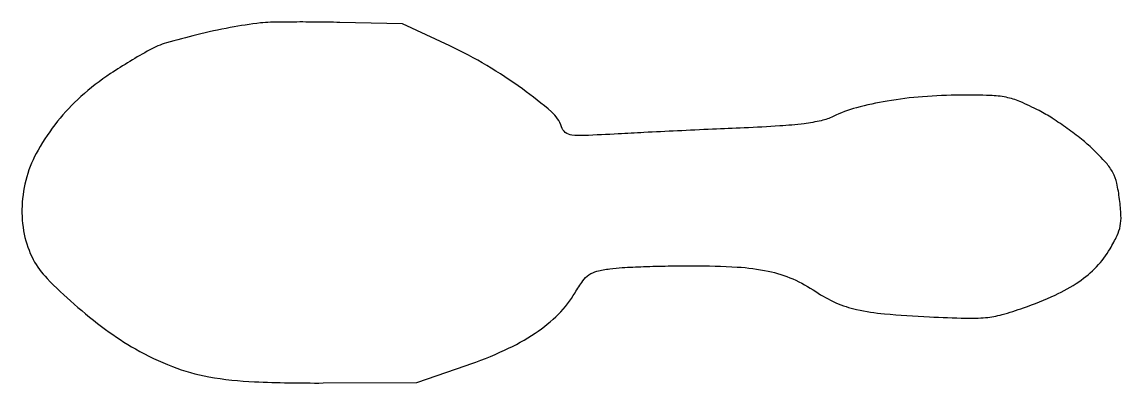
# Model space of a CAD drawing. Extents: x 0 to 229, y 1 to 76.
import ezdxf

# ---------------------------------------------------------------- set-up
doc = ezdxf.new("R2010")
doc.units = 0

msp = doc.modelspace()

# ---------------------------------------------------------------- linework, layer by layer
msp.add_lwpolyline([(50, 75.408706, 0.018058), (43.723904, 74.454385, 0.012798), (36.759902, 72.95106, 0.011716), (30.463286, 71.265002, 0.054668), (27, 69.823992, 0.02033), (18.8533, 64.894269, 0.036567), (12.67607, 60.120538, 0.041762), (7.833996, 54.988026, 0.038808), (3.779102, 49, 0.059943), (1.440723, 43.436937, 0.058616), (0.46557, 37.435367, 0.060363), (0.917936, 31.541543, 0.072036), (2.779947, 26.294484, 0.072384), (5.647598, 22.356006, 0.019529), (11.272845, 17.032102, 0.020341), (17.809589, 11.766022, 0.02961), (24.006352, 7.721365, 0.037788), (31.687977, 4.071811, 0.047155), (39.288812, 1.937493, 0.034965), (48.783871, 0.892557, 0.011163), (63, 0.645415), (82.5, 0.741792), (92.710948, 4.257061, 0.024021), (100.744586, 7.461963, 0.040237), (107.093341, 10.996973, 0.047966), (111.929363, 14.942527, 0.065219), (115.380055, 19.385542, -0.022709), (116.972882, 21.840735, -0.08688), (118.268607, 23.113752, -0.090839), (119.88924, 23.841476, -0.02617), (122.598793, 24.358487, -0.020357), (125.187827, 24.606516, -0.004585), (129.608603, 24.808376, -0.004746), (134.718428, 24.946209, -0.004584), (139.889571, 24.989176, -0.013889), (149.066933, 24.72631, -0.037712), (155.512932, 23.871776, -0.050023), (160.622972, 22.250935, -0.047315), (165.412047, 19.624249, 0.044607), (169.551756, 17.324532, 0.04985), (173.884638, 15.896818, 0.033419), (179.673521, 15.010825, 0.008875), (189, 14.382098, 0.005613), (196.584437, 14.091197, 0.030695), (200.683445, 14.231692, 0.042973), (204.103034, 14.859348, 0.017965), (208.578436, 16.26018, 0.021987), (215.139488, 18.905438, 0.042716), (220.059407, 21.674187, 0.052096), (223.753546, 24.798798, 0.058702), (226.556436, 28.506088, 0.021386), (228.006697, 31.242648, 0.064013), (228.664862, 33.250838, 0.060368), (228.813484, 35.424533, 0.017507), (228.51983, 38.778414, 0.023349), (227.946089, 42.140249, 0.068787), (227.136876, 44.336053, 0.061668), (225.711872, 46.359277, 0.016155), (222.946479, 49.21626, 0.023536), (220.627938, 51.259296, 0.01355), (217.659963, 53.506928, 0.013519), (214.550112, 55.607294, 0.021947), (211.788322, 57.199957, 0.017881), (207.821583, 59.084163, 0.053118), (204.950441, 59.977203, 0.041907), (201.605863, 60.352192, 0.008054), (195.5, 60.424123, 0.018363), (187.602049, 60.09974, 0.022143), (180.232027, 59.195745, 0.024363), (173.846212, 57.800956, 0.048291), (169, 55.975354, -0.060123), (166.549922, 55.117831, -0.022574), (162.960089, 54.49632, -0.015782), (157.90072, 54.015609, -0.005317), (150.5, 53.626463, 0.000863), (143.942746, 53.340224, 0.000623), (136.632923, 52.999367, 0.000629), (129.686542, 52.658018, 0.001369), (124.35676, 52.374749, -0.003219), (117.315538, 52.026633, -0.041484), (114.686416, 52.131743, -0.136083), (113.349027, 52.686777, -0.151028), (112.553165, 53.832491, 0.139968), (110.48878, 56.946192, 0.020224), (104.439366, 61.707093, 0.02293), (97.018938, 66.573726, 0.024418), (89.334764, 70.630957), (79.5, 75.224604), (66.5, 75.518421, 0.003378), (61.266165, 75.601335, 0.003933), (56.290625, 75.607391, 0.003499), (52.082741, 75.549959, 0.02354)], format="xyb", close=True)

doc.saveas('drawing.dxf')
